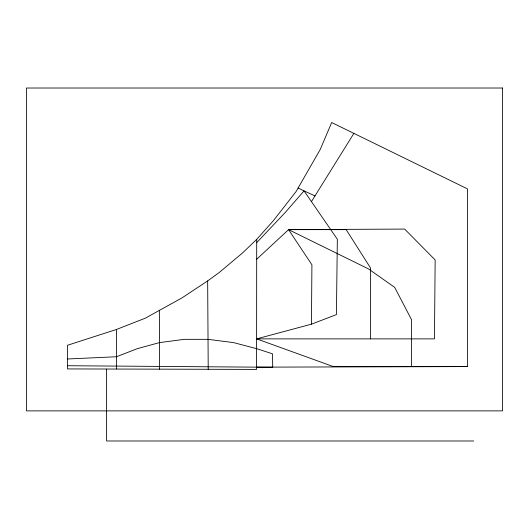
<?xml version="1.0" encoding="UTF-8"?>
<svg xmlns="http://www.w3.org/2000/svg" width="529" height="529" viewBox="0 0 529 529"><rect width="100%" height="100%" fill="white"/><g stroke="black" fill="none" stroke-linecap="round" stroke-linejoin="round"><path stroke-width="0.79" d="M256.71 239.359L256.585 369.401L67.481 368.925L67.481 345.278L116.466 329.461L145.316 318.174L181.824 297.992L207.659 280.919L219.271 272.468L242.295 253.153L256.71 239.359L273.268 220.811L296.114 191.505L320.263 149.429L331.683 122.523L467.484 188.893L467.484 366.584L256.585 367.152M467.484 366.584L332.741 366.372L256.611 338.871L311.455 324.178L311.918 264.778L288.57 229.646L256.691 259.236M311.449 201.622L353.881 133.368M256.71 242.632L285.105 212.612L304.056 190.896L314.993 195.922M311.455 324.178L336.418 314.596L337.343 239.227L304.056 190.896L298.125 188.007M67.481 358.993L116.466 356.751L137.348 348.651L159.46 342.613L184.343 339.334L208.029 339.334L233.58 342.613L256.605 348.651L272.521 353.822L272.706 367.271L67.481 365.724M411.562 366.584L411.562 319.741L394.687 287.379L368.422 268.871L288.57 229.646L404.645 229.077L435.155 259.944L434.461 338.871L256.611 338.871M288.57 229.646L346.151 229.646L370.419 267.793L370.419 338.871M473.739 440.981L106.607 440.981L106.607 369.176M207.659 280.919L208.221 369.566M159.361 310.239L159.546 369.222M116.466 329.461L116.466 368.925M502.55 88.019L26.45 88.019L26.45 410.881L502.55 410.881L502.55 88.019"/></g></svg>
